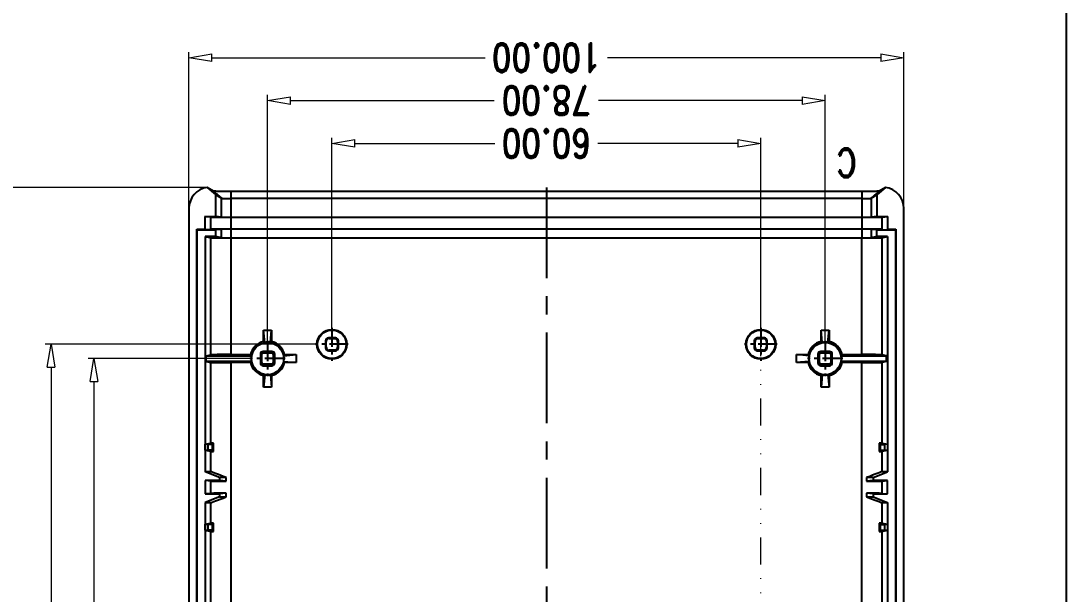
# Model space of a CAD drawing. Header units: millimetres. Extents: x 780 to 1231, y 190 to 834.
# Drawn here: x 1084.4 to 1230.6, y 313.6 to 393.8 of the extents above; entities that cross this region are included whole.
import ezdxf
from ezdxf.enums import TextEntityAlignment as Align

# ---------------------------------------------------------------- set-up
doc = ezdxf.new("R2010")
doc.units = ezdxf.units.MM
doc.linetypes.add('CENTER', pattern=[50.8, 31.75, -6.35, 6.35, -6.35])
doc.linetypes.add('DIVIDE', pattern=[31.75, 12.7, -6.35, 0, -6.35, 0, -6.35])
doc.layers.add('dim', color=3, linetype='Continuous', lineweight=9)
doc.layers.add('hatch', color=56, linetype='Continuous', lineweight=9)
doc.styles.add('LongTou', font='romand.shx', dxfattribs={"width": 0.8, "bigfont": 'whgdtxt.shx'})
doc.dimstyles.new('YanXiu', dxfattribs={"dimtxt": 2.5, "dimasz": 2.2, "dimexe": 1, "dimexo": 0, "dimgap": 0.66, "dimtad": 0, "dimzin": 1, "dimdsep": 46, "dimtxsty": 'LongTou', "dimblk": 'CLOSEDBLANK', "dimcen": 0, "dimclrd": 256, "dimclre": 131, "dimclrt": 42, "dimazin": 0, "dimtfac": 1, "dimtofl": 0, "dimtmove": 0, "dimatfit": 3, "dimldrblk": 'CLOSEDBLANK', "dimfxl": 1, "dimlwd": 5, "dimlwe": 5, "dimarcsym": 0})

# ---------------------------------------------------------------- blocks, each defined once
blk = doc.blocks.new('_ClosedBlank')
at = {"color": 0, "linetype": 'ByBlock', "lineweight": -2}
for p, q in [((-1, 0.167), (0, 0)), ((-1, 0.167), (-1, -0.167)), ((0, 0), (-1, -0.167))]:
    blk.add_line(p, q, dxfattribs=at)
blk = doc.blocks.new('*D345')
at = {"layer": 'Defpoints', "color": 0}
for p in [(-307.93, -238.2), (-207.93, -238.2), (-207.93, -259.31)]:
    blk.add_point(p, dxfattribs=at)
at = {"layer": 'dim', "color": 131, "lineweight": 5}
for p, q in [((-307.93, -238.2), (-307.93, -260.11)), ((-207.93, -238.2), (-207.93, -260.11))]:
    blk.add_line(p, q, dxfattribs=at)
at = {"layer": 'dim', "lineweight": 5}
for p, q in [((-304.73, -259.31), (-266.5, -259.31)), ((-211.13, -259.31), (-249.36, -259.31))]:
    blk.add_line(p, q, dxfattribs=at)
at = {"layer": 'dim', "lineweight": 5, "xscale": 3.2, "yscale": 3.2, "zscale": 3.2, "rotation": 180}
blk.add_blockref('_ClosedBlank', (-307.93, -259.31), dxfattribs=at)
at = {"layer": 'dim', "lineweight": 5, "xscale": 3.2, "yscale": 3.2, "zscale": 3.2}
blk.add_blockref('_ClosedBlank', (-207.93, -259.31), dxfattribs=at)
at = {"layer": 'dim', "color": 42, "insert": (-257.93, -259.31), "char_height": 4, "attachment_point": 5, "style": 'LongTou'}
blk.add_mtext('100.00', dxfattribs=at)
blk = doc.blocks.new('*D344')
at = {"layer": 'Defpoints', "color": 0}
for p in [(-296.93, -219.68), (-218.93, -219.68), (-218.93, -253.31)]:
    blk.add_point(p, dxfattribs=at)
at = {"layer": 'dim', "color": 131, "lineweight": 5}
for p, q in [((-296.93, -219.68), (-296.93, -254.11)), ((-218.93, -219.68), (-218.93, -254.11))]:
    blk.add_line(p, q, dxfattribs=at)
at = {"layer": 'dim', "lineweight": 5}
for p, q in [((-293.73, -253.31), (-265.21, -253.31)), ((-222.13, -253.31), (-250.65, -253.31))]:
    blk.add_line(p, q, dxfattribs=at)
at = {"layer": 'dim', "lineweight": 5, "xscale": 3.2, "yscale": 3.2, "zscale": 3.2, "rotation": 180}
blk.add_blockref('_ClosedBlank', (-296.93, -253.31), dxfattribs=at)
at = {"layer": 'dim', "lineweight": 5, "xscale": 3.2, "yscale": 3.2, "zscale": 3.2}
blk.add_blockref('_ClosedBlank', (-218.93, -253.31), dxfattribs=at)
at = {"layer": 'dim', "color": 42, "insert": (-257.93, -253.31), "char_height": 4, "attachment_point": 5, "style": 'LongTou'}
blk.add_mtext('78.00', dxfattribs=at)
blk = doc.blocks.new('*D343')
at = {"layer": 'Defpoints', "color": 0}
for p in [(-287.93, -221.5), (-227.93, -221.5), (-227.93, -247.31)]:
    blk.add_point(p, dxfattribs=at)
at = {"layer": 'dim', "color": 131, "lineweight": 5}
for p, q in [((-287.93, -221.5), (-287.93, -248.11)), ((-227.93, -221.5), (-227.93, -248.11))]:
    blk.add_line(p, q, dxfattribs=at)
at = {"layer": 'dim', "lineweight": 5}
for p, q in [((-284.73, -247.31), (-265.13, -247.31)), ((-231.13, -247.31), (-250.73, -247.31))]:
    blk.add_line(p, q, dxfattribs=at)
at = {"layer": 'dim', "lineweight": 5, "xscale": 3.2, "yscale": 3.2, "zscale": 3.2, "rotation": 180}
blk.add_blockref('_ClosedBlank', (-287.93, -247.31), dxfattribs=at)
at = {"layer": 'dim', "lineweight": 5, "xscale": 3.2, "yscale": 3.2, "zscale": 3.2}
blk.add_blockref('_ClosedBlank', (-227.93, -247.31), dxfattribs=at)
at = {"layer": 'dim', "color": 42, "insert": (-257.93, -247.31), "char_height": 4, "attachment_point": 5, "style": 'LongTou'}
blk.add_mtext('60.00', dxfattribs=at)
blk = doc.blocks.new('*D342')
at = {"layer": 'Defpoints', "color": 0}
for p in [(-210.48, -77.24), (-182.63, -77.24), (-210.48, -241.17)]:
    blk.add_point(p, dxfattribs=at)
at = {"layer": 'dim', "color": 131, "lineweight": 5}
for p, q in [((-210.48, -77.24), (-181.83, -77.24)), ((-210.48, -241.17), (-181.83, -241.17))]:
    blk.add_line(p, q, dxfattribs=at)
at = {"layer": 'dim', "lineweight": 5}
for p, q in [((-182.63, -80.44), (-182.63, -150.63)), ((-182.63, -237.97), (-182.63, -167.77))]:
    blk.add_line(p, q, dxfattribs=at)
at = {"layer": 'dim', "lineweight": 5, "xscale": 3.2, "yscale": 3.2, "zscale": 3.2}
for p, rotation in [((-182.63, -77.24), 90), ((-182.63, -241.17), 270)]:
    blk.add_blockref('_ClosedBlank', p, dxfattribs=dict(at, rotation=rotation))
at = {"layer": 'dim', "color": 42, "insert": (-182.63, -159.2), "char_height": 4, "attachment_point": 5, "rotation": 90, "style": 'LongTou'}
blk.add_mtext('163.93', dxfattribs=at)
blk = doc.blocks.new('*D341')
at = {"layer": 'Defpoints', "color": 0}
for p in [(-225.63, -99.2), (-188.63, -99.2), (-225.63, -219.2)]:
    blk.add_point(p, dxfattribs=at)
at = {"layer": 'dim', "color": 131, "lineweight": 5}
for p, q in [((-225.63, -99.2), (-187.83, -99.2)), ((-225.63, -219.2), (-187.83, -219.2))]:
    blk.add_line(p, q, dxfattribs=at)
at = {"layer": 'dim', "lineweight": 5}
for p, q in [((-188.63, -102.4), (-188.63, -150.63)), ((-188.63, -216), (-188.63, -167.77))]:
    blk.add_line(p, q, dxfattribs=at)
at = {"layer": 'dim', "lineweight": 5, "xscale": 3.2, "yscale": 3.2, "zscale": 3.2}
for p, rotation in [((-188.63, -99.2), 90), ((-188.63, -219.2), 270)]:
    blk.add_blockref('_ClosedBlank', p, dxfattribs=dict(at, rotation=rotation))
at = {"layer": 'dim', "color": 42, "insert": (-188.63, -159.2), "char_height": 4, "attachment_point": 5, "rotation": 90, "style": 'LongTou'}
blk.add_mtext('120.00', dxfattribs=at)
blk = doc.blocks.new('*D340')
at = {"layer": 'Defpoints', "color": 0}
for p in [(-216.45, -101.2), (-194.63, -101.2), (-216.45, -217.2)]:
    blk.add_point(p, dxfattribs=at)
at = {"layer": 'dim', "color": 131, "lineweight": 5}
for p, q in [((-216.45, -101.2), (-193.83, -101.2)), ((-216.45, -217.2), (-193.83, -217.2))]:
    blk.add_line(p, q, dxfattribs=at)
at = {"layer": 'dim', "lineweight": 5}
for p, q in [((-194.63, -104.4), (-194.63, -150.63)), ((-194.63, -214), (-194.63, -167.77))]:
    blk.add_line(p, q, dxfattribs=at)
at = {"layer": 'dim', "lineweight": 5, "xscale": 3.2, "yscale": 3.2, "zscale": 3.2}
for p, rotation in [((-194.63, -101.2), 90), ((-194.63, -217.2), 270)]:
    blk.add_blockref('_ClosedBlank', p, dxfattribs=dict(at, rotation=rotation))
at = {"layer": 'dim', "color": 42, "insert": (-194.63, -159.2), "char_height": 4, "attachment_point": 5, "rotation": 90, "style": 'LongTou'}
blk.add_mtext('116.00', dxfattribs=at)
blk = doc.blocks.new('*u464')
at = {"color": 1, "linetype": 'CENTER', "ltscale": 0.4}
blk.add_line((-152.453, 141.354), (-152.453, 305.286), dxfattribs=at)
at = {"color": 7}
for p, q in [((-202.453, 302.323), (-202.453, 144.318)), ((-102.453, 144.318), (-102.453, 302.323)), ((-201.351, 147.22), (-201.351, 299.42)), ((-201.29, 147.284), (-201.29, 299.356)), ((-103.615, 299.356), (-103.615, 147.284)), ((-103.555, 299.42), (-103.555, 147.22)), ((-196.575, 280.761), (-196.575, 165.88)), ((-108.331, 165.88), (-108.331, 280.761)), ((-200.2, 185.47), (-200.2, 221.17)), ((-104.705, 185.47), (-104.705, 221.17)), ((-199.372, 189.497), (-199.372, 217.144)), ((-105.533, 217.144), (-105.533, 189.497)), ((-199.372, 189.497), (-200.2, 189.331)), ((-200.174, 189.325), (-200.2, 189.331)), ((-200.174, 188.516), (-200.174, 189.325)), ((-199.76, 189.321), (-200.174, 189.325)), ((-199.76, 188.519), (-199.76, 189.321)), ((-199.199, 189.321), (-199.76, 189.321)), ((-199.013, 189.508), (-199.199, 189.321)), ((-199.199, 189.321), (-199.199, 188.519)), ((-199.013, 188.333), (-199.013, 189.508)), ((-105.893, 189.508), (-105.706, 189.321)), ((-105.893, 189.508), (-105.893, 188.333)), ((-105.706, 189.321), (-105.145, 189.321)), ((-105.706, 188.519), (-105.706, 189.321)), ((-104.705, 189.331), (-105.533, 189.497)), ((-104.731, 189.325), (-105.145, 189.321)), ((-105.145, 189.321), (-105.145, 188.519)), ((-104.731, 189.325), (-104.705, 189.331)), ((-104.731, 189.325), (-104.731, 188.516)), ((-200.174, 188.516), (-200.2, 188.509)), ((-199.372, 188.344), (-200.2, 188.509)), ((-200.174, 188.516), (-199.76, 188.519)), ((-199.199, 188.519), (-199.76, 188.519)), ((-199.372, 185.47), (-199.372, 188.344)), ((-199.013, 188.333), (-199.199, 188.519)), ((-105.893, 188.333), (-105.706, 188.519)), ((-105.706, 188.519), (-105.145, 188.519)), ((-104.705, 188.509), (-105.533, 188.344)), ((-105.533, 188.344), (-105.533, 185.47)), ((-105.145, 188.519), (-104.731, 188.516)), ((-104.731, 188.516), (-104.705, 188.509)), ((-198.198, 184.67), (-200.2, 185.47)), ((-199.372, 185.47), (-200.2, 185.47)), ((-198.198, 184.246), (-198.198, 184.67)), ((-197.257, 184.67), (-198.198, 184.67)), ((-197.257, 184.171), (-197.257, 184.67)), ((-106.707, 184.67), (-107.648, 184.67)), ((-107.648, 184.67), (-107.648, 184.171)), ((-106.707, 184.67), (-104.705, 185.47)), ((-106.707, 184.246), (-106.707, 184.67)), ((-104.705, 185.47), (-105.533, 185.47)), ((-200.2, 184.246), (-200.2, 182.395)), ((-198.198, 184.246), (-200.2, 184.246)), ((-199.372, 184.18), (-200.2, 184.246)), ((-199.372, 182.461), (-199.372, 184.18)), ((-198.198, 184.246), (-197.257, 184.171)), ((-107.648, 184.171), (-106.707, 184.246)), ((-104.705, 184.246), (-106.707, 184.246)), ((-105.533, 184.18), (-104.705, 184.246)), ((-105.533, 184.18), (-105.533, 182.461)), ((-104.705, 182.395), (-104.705, 184.246)), ((-199.372, 182.461), (-200.2, 182.395)), ((-200.2, 182.395), (-198.198, 182.395)), ((-198.198, 181.97), (-200.2, 181.17)), ((-198.198, 182.395), (-197.257, 182.47)), ((-198.198, 181.97), (-198.198, 182.395)), ((-198.198, 181.97), (-197.257, 181.97)), ((-197.257, 181.97), (-197.257, 182.47)), ((-107.648, 182.47), (-106.707, 182.395)), ((-107.648, 182.47), (-107.648, 181.97)), ((-107.648, 181.97), (-106.707, 181.97)), ((-106.707, 182.395), (-104.705, 182.395)), ((-106.707, 181.97), (-106.707, 182.395)), ((-106.707, 181.97), (-104.705, 181.17)), ((-105.533, 182.461), (-104.705, 182.395)), ((-200.2, 148.231), (-200.2, 181.17)), ((-200.2, 181.17), (-199.372, 181.17)), ((-199.372, 178.297), (-199.372, 181.17)), ((-105.533, 181.17), (-104.705, 181.17)), ((-105.533, 181.17), (-105.533, 178.297)), ((-104.705, 148.231), (-104.705, 181.17)), ((-199.372, 178.297), (-200.2, 178.131)), ((-200.174, 178.125), (-200.2, 178.131)), ((-200.174, 177.316), (-200.2, 177.309)), ((-199.372, 177.144), (-200.2, 177.309)), ((-200.174, 177.316), (-200.174, 178.125)), ((-199.76, 178.121), (-200.174, 178.125)), ((-200.174, 177.316), (-199.76, 177.319)), ((-199.76, 177.319), (-199.76, 178.121)), ((-199.199, 178.121), (-199.76, 178.121)), ((-199.199, 177.319), (-199.76, 177.319)), ((-199.372, 165.857), (-199.372, 177.144)), ((-199.013, 178.308), (-199.199, 178.121)), ((-199.199, 178.121), (-199.199, 177.319)), ((-199.013, 177.133), (-199.199, 177.319)), ((-199.013, 177.133), (-199.013, 178.308)), ((-105.893, 178.308), (-105.706, 178.121)), ((-105.893, 178.308), (-105.893, 177.133)), ((-105.893, 177.133), (-105.706, 177.319)), ((-105.706, 178.121), (-105.145, 178.121)), ((-105.706, 177.319), (-105.706, 178.121)), ((-105.706, 177.319), (-105.145, 177.319)), ((-104.705, 178.131), (-105.533, 178.297)), ((-104.705, 177.309), (-105.533, 177.144)), ((-105.533, 177.144), (-105.533, 165.857)), ((-104.731, 178.125), (-105.145, 178.121)), ((-105.145, 178.121), (-105.145, 177.319)), ((-105.145, 177.319), (-104.731, 177.316)), ((-104.731, 178.125), (-104.705, 178.131)), ((-104.731, 178.125), (-104.731, 177.316)), ((-104.731, 177.316), (-104.705, 177.309)), ((-192.012, 169.32), (-190.893, 169.32)), ((-191.854, 167.58), (-192.012, 169.32)), ((-192.012, 167.709), (-192.012, 169.32)), ((-191.051, 167.581), (-190.893, 169.32)), ((-190.893, 169.32), (-190.893, 167.709)), ((-114.012, 169.32), (-112.893, 169.32)), ((-113.854, 167.58), (-114.012, 169.32)), ((-114.012, 167.709), (-114.012, 169.32)), ((-113.051, 167.581), (-112.893, 169.32)), ((-112.893, 169.32), (-112.893, 167.709)), ((-191.053, 167.579), (-191.053, 167.581)), ((-113.053, 167.579), (-113.053, 167.581)), ((-200.054, 165.72), (-199.372, 165.857)), ((-200.054, 165.72), (-193.711, 165.72)), ((-200.054, 165.72), (-200.054, 164.92)), ((-196.575, 165.88), (-193.841, 165.88)), ((-192.245, 165.92), (-192.453, 165.92)), ((-192.453, 165.92), (-192.453, 164.72)), ((-192.245, 164.72), (-192.245, 165.92)), ((-190.853, 166.32), (-192.053, 166.32)), ((-192.053, 166.32), (-192.053, 166.113)), ((-192.053, 166.113), (-190.853, 166.113)), ((-190.853, 166.113), (-190.853, 166.32)), ((-190.453, 165.92), (-190.66, 165.92)), ((-190.66, 165.92), (-190.66, 164.72)), ((-190.453, 164.72), (-190.453, 165.92)), ((-189.192, 165.721), (-187.453, 165.88)), ((-189.064, 165.88), (-187.453, 165.88)), ((-187.453, 165.88), (-187.453, 164.761)), ((-117.453, 165.88), (-115.841, 165.88)), ((-115.713, 165.722), (-117.453, 165.88)), ((-117.453, 164.761), (-117.453, 165.88)), ((-115.711, 165.72), (-115.713, 165.72)), ((-114.245, 165.92), (-114.453, 165.92)), ((-114.453, 165.92), (-114.453, 164.72)), ((-114.245, 164.72), (-114.245, 165.92)), ((-112.853, 166.32), (-114.053, 166.32)), ((-114.053, 166.32), (-114.053, 166.113)), ((-114.053, 166.113), (-112.853, 166.113)), ((-112.853, 166.113), (-112.853, 166.32)), ((-112.453, 165.92), (-112.66, 165.92)), ((-112.66, 165.92), (-112.66, 164.72)), ((-112.453, 164.72), (-112.453, 165.92)), ((-111.194, 165.72), (-104.851, 165.72)), ((-111.064, 165.88), (-108.331, 165.88)), ((-104.851, 165.72), (-105.533, 165.857)), ((-104.851, 165.72), (-104.851, 164.92)), ((-200.054, 164.92), (-199.372, 164.784)), ((-193.711, 164.92), (-200.054, 164.92)), ((-199.372, 148.397), (-199.372, 164.784)), ((-193.841, 164.761), (-196.575, 164.761)), ((-196.575, 164.761), (-196.575, 148.42)), ((-192.453, 164.72), (-192.245, 164.72)), ((-190.853, 164.528), (-192.053, 164.528)), ((-192.053, 164.528), (-192.053, 164.32)), ((-192.053, 164.32), (-190.853, 164.32)), ((-190.853, 164.32), (-190.853, 164.528)), ((-190.66, 164.72), (-190.453, 164.72)), ((-189.194, 164.92), (-189.192, 164.92)), ((-189.192, 164.918), (-187.453, 164.761)), ((-187.453, 164.761), (-189.064, 164.761)), ((-183.353, 163.82), (-183.257, 163.724)), ((-183.353, 163.82), (-183.353, 162.82)), ((-182.857, 164.124), (-182.953, 164.22)), ((-181.953, 164.22), (-182.953, 164.22)), ((-182.857, 164.124), (-182.049, 164.124)), ((-181.953, 164.22), (-182.049, 164.124)), ((-181.649, 163.724), (-181.553, 163.82)), ((-181.553, 162.82), (-181.553, 163.82)), ((-123.353, 163.82), (-123.257, 163.724)), ((-123.353, 163.82), (-123.353, 162.82)), ((-121.953, 164.22), (-122.953, 164.22)), ((-122.857, 164.124), (-122.953, 164.22)), ((-122.857, 164.124), (-122.049, 164.124)), ((-121.953, 164.22), (-122.049, 164.124)), ((-121.649, 163.724), (-121.553, 163.82)), ((-121.553, 162.82), (-121.553, 163.82)), ((-115.713, 164.919), (-117.453, 164.761)), ((-115.841, 164.761), (-117.453, 164.761)), ((-114.453, 164.72), (-114.245, 164.72)), ((-112.853, 164.528), (-114.053, 164.528)), ((-114.053, 164.528), (-114.053, 164.32)), ((-114.053, 164.32), (-112.853, 164.32)), ((-112.853, 164.32), (-112.853, 164.528)), ((-112.66, 164.72), (-112.453, 164.72)), ((-104.851, 164.92), (-111.194, 164.92)), ((-108.331, 164.761), (-111.064, 164.761)), ((-108.331, 148.42), (-108.331, 164.761)), ((-104.851, 164.92), (-105.533, 164.784)), ((-105.533, 164.784), (-105.533, 148.397)), ((-191.855, 163.06), (-192.012, 161.32)), ((-192.012, 161.32), (-192.012, 162.932)), ((-191.853, 163.062), (-191.853, 163.06)), ((-191.051, 163.06), (-190.893, 161.32)), ((-190.893, 162.932), (-190.893, 161.32)), ((-183.257, 162.916), (-183.353, 162.82)), ((-183.257, 162.916), (-183.257, 163.724)), ((-182.953, 162.42), (-182.857, 162.516)), ((-182.953, 162.42), (-181.953, 162.42)), ((-182.049, 162.516), (-182.857, 162.516)), ((-182.049, 162.516), (-181.953, 162.42)), ((-181.649, 163.724), (-181.649, 162.916)), ((-181.553, 162.82), (-181.649, 162.916)), ((-123.257, 162.916), (-123.353, 162.82)), ((-123.257, 162.916), (-123.257, 163.724)), ((-122.953, 162.42), (-122.857, 162.516)), ((-122.953, 162.42), (-121.953, 162.42)), ((-122.049, 162.516), (-122.857, 162.516)), ((-122.049, 162.516), (-121.953, 162.42)), ((-121.649, 163.724), (-121.649, 162.916)), ((-121.553, 162.82), (-121.649, 162.916)), ((-113.855, 163.06), (-114.012, 161.32)), ((-114.012, 161.32), (-114.012, 162.932)), ((-113.853, 163.062), (-113.853, 163.06)), ((-113.051, 163.06), (-112.893, 161.32)), ((-112.893, 162.932), (-112.893, 161.32)), ((-190.893, 161.32), (-192.012, 161.32)), ((-112.893, 161.32), (-114.012, 161.32)), ((-199.372, 148.397), (-200.2, 148.231)), ((-200.2, 148.231), (-198.702, 148.231)), ((-198.702, 148.231), (-197.877, 148.396)), ((-198.702, 148.231), (-198.702, 147.292)), ((-197.877, 147.23), (-197.877, 148.396)), ((-108.327, 148.407), (-196.578, 148.407)), ((-196.576, 141.931), (-196.578, 148.407)), ((-108.331, 148.42), (-196.575, 148.42)), ((-108.329, 141.931), (-108.327, 148.407)), ((-107.028, 148.396), (-106.203, 148.231)), ((-107.028, 148.396), (-107.028, 147.23)), ((-106.203, 148.231), (-104.705, 148.231)), ((-106.203, 148.231), (-106.203, 147.296)), ((-104.705, 148.231), (-105.533, 148.397)), ((-201.29, 147.28), (-201.351, 147.22)), ((-200.253, 147.22), (-201.351, 147.22)), ((-198.702, 147.292), (-201.29, 147.284)), ((-200.202, 147.281), (-200.253, 147.22)), ((-200.253, 147.22), (-200.253, 145.441)), ((-199.374, 147.23), (-200.202, 147.296)), ((-199.374, 145.511), (-199.374, 147.23)), ((-198.702, 147.296), (-197.877, 147.23)), ((-196.577, 147.22), (-108.329, 147.22)), ((-107.028, 147.23), (-106.203, 147.296)), ((-103.615, 147.284), (-106.203, 147.292)), ((-105.531, 147.23), (-104.703, 147.288)), ((-105.531, 147.23), (-105.531, 145.511)), ((-103.555, 147.22), (-104.653, 147.22)), ((-104.653, 145.441), (-104.653, 147.22)), ((-103.615, 147.28), (-103.555, 147.22)), ((-199.374, 145.511), (-200.253, 145.441)), ((-198.753, 145.441), (-200.253, 145.441)), ((-198.753, 145.441), (-197.877, 145.511)), ((-198.753, 145.441), (-198.753, 142.345)), ((-197.877, 142.87), (-197.877, 145.511)), ((-108.327, 145.515), (-196.578, 145.515)), ((-107.028, 145.511), (-106.153, 145.441)), ((-107.028, 145.511), (-107.028, 142.87)), ((-104.653, 145.441), (-106.153, 145.441)), ((-106.153, 142.345), (-106.153, 145.441)), ((-105.531, 145.511), (-104.653, 145.441)), ((-199.905, 141.354), (-198.753, 142.345)), ((-199.905, 141.354), (-199.026, 141.882)), ((-199.023, 141.883), (-197.877, 142.87)), ((-197.877, 142.87), (-198.753, 142.345)), ((-197.875, 142.871), (-197.877, 142.87)), ((-196.576, 142.92), (-108.329, 142.92)), ((-196.576, 141.931), (-108.329, 141.931)), ((-107.029, 142.871), (-107.03, 142.871)), ((-107.029, 142.871), (-105.879, 141.882)), ((-107.028, 142.87), (-107.029, 142.87)), ((-106.153, 142.345), (-107.028, 142.87)), ((-105, 141.354), (-106.153, 142.345)), ((-105.879, 141.882), (-105, 141.354))]:
    blk.add_line(p, q, dxfattribs=at)
at = {"color": 1, "linetype": 'CENTER', "ltscale": 0.09}
for p, q in [((-191.453, 162.845), (-191.453, 167.795)), ((-113.453, 162.845), (-113.453, 167.795)), ((-193.928, 165.32), (-188.978, 165.32)), ((-115.928, 165.32), (-110.978, 165.32))]:
    blk.add_line(p, q, dxfattribs=at)
at = {"color": 1, "linetype": 'CENTER', "ltscale": 0.083491}
for p, q in [((-182.453, 161.024), (-182.453, 165.616)), ((-122.453, 161.024), (-122.453, 165.616)), ((-184.749, 163.32), (-180.157, 163.32)), ((-124.749, 163.32), (-120.157, 163.32))]:
    blk.add_line(p, q, dxfattribs=at)
at = {"color": 7}
for points in [[(-199.026, 141.882), (-199.026, 141.882), (-199.025, 141.882), (-199.023, 141.883)], [(-105.882, 141.883), (-105.881, 141.882), (-105.88, 141.882), (-105.879, 141.882)]]:
    blk.add_lwpolyline(points, dxfattribs=at)
for centre, radius in [((-191.453, 165.32), 2.25), ((-113.453, 165.32), 2.25), ((-182.453, 163.32), 2.087), ((-182.453, 163.32), 2), ((-122.453, 163.32), 2.087), ((-122.453, 163.32), 2)]:
    blk.add_circle(centre, radius, dxfattribs=at)
for centre, radius, start, end in [((-191.453, 165.32), 2.453, 103.18753, 166.81247), ((-196.79, 161.679), 7.694, 50.095, 51.60919), ((-191.453, 165.32), 2.294, 79.95651, 100.04349), ((-191.453, 165.32), 2.453, 13.18753, 76.81247), ((-113.453, 165.32), 2.453, 103.18753, 166.81247), ((-118.79, 161.679), 7.694, 50.095, 51.60919), ((-113.453, 165.32), 2.294, 79.95651, 100.04349), ((-113.453, 165.32), 2.453, 13.18753, 76.81247), ((-187.646, 170.796), 7.908, 218.43174, 219.92439), ((-191.453, 165.32), 2.294, 169.95651, 190.04349), ((-192.053, 165.92), 0.4, 90, 180), ((-192.053, 165.92), 0.192, 90, 180), ((-190.853, 165.92), 0.4, 0, 90), ((-190.853, 165.92), 0.192, 0, 90), ((-191.453, 165.32), 2.294, 349.95651, 10.04349), ((-195.094, 170.658), 7.694, 320.095, 321.60918), ((-113.453, 165.32), 2.294, 169.95651, 190.04349), ((-114.053, 165.92), 0.4, 90, 180), ((-114.053, 165.92), 0.192, 90, 180), ((-112.853, 165.92), 0.4, 0, 90), ((-112.853, 165.92), 0.192, 0, 90), ((-117.143, 170.701), 7.759, 320.06125, 321.58264), ((-113.453, 165.32), 2.294, 349.95651, 10.04349), ((-187.762, 159.939), 7.759, 140.06125, 141.58264), ((-191.453, 165.32), 2.453, 193.18753, 256.81247), ((-192.053, 164.72), 0.4, 180, 270), ((-192.053, 164.72), 0.192, 180, 270), ((-191.453, 165.32), 2.453, 283.18753, 346.81247), ((-190.853, 164.72), 0.4, 270, 0), ((-190.853, 164.72), 0.192, 270, 0), ((-109.811, 159.983), 7.694, 140.09501, 141.60919), ((-113.453, 165.32), 2.453, 193.18753, 256.81247), ((-114.053, 164.72), 0.4, 180, 270), ((-114.053, 164.72), 0.192, 180, 270), ((-113.453, 165.32), 2.453, 283.18753, 346.81247), ((-112.853, 164.72), 0.4, 270, 0), ((-112.853, 164.72), 0.192, 270, 0), ((-117.259, 159.845), 7.908, 38.43174, 39.92439), ((-191.453, 165.32), 2.294, 259.95651, 280.04349), ((-186.115, 168.962), 7.694, 230.095, 231.60919), ((-113.453, 165.32), 2.294, 259.95651, 280.04349), ((-108.115, 168.962), 7.694, 230.095, 231.60919), ((-199.455, 144.318), 2.997, 180.0048, 261.36121), ((-105.45, 144.318), 2.997, 278.63674, 359.99557)]:
    blk.add_arc(centre, radius, start, end, dxfattribs=at)
for centre, major_axis, ratio, start_param, end_param in [((-196.575, 189.496), (2.8, 0), 0.0087269, 2.6275189, 3.0979594), ((-108.331, 189.496), (2.8, 0), 0.0087269, 0.0436332, 0.5140737), ((-196.575, 188.345), (2.8, 0), 0.0087269, -3.0979594, -2.6275189), ((-108.331, 188.345), (2.8, 0), 0.0087269, -0.5140737, -0.0436332), ((-196.575, 184.35), (2.8, -1.119), 0.0150446, 1.8229284, 3.103973), ((-108.331, 184.35), (2.8, 1.119), 0.0150446, 0.0376196, 1.3186642), ((-196.575, 184.18), (2.8, 0), 0.0034907, -3.0979594, -1.8169148), ((-108.331, 184.18), (2.8, 0), 0.0034907, -1.3246779, -0.0436332), ((-196.575, 182.46), (2.8, 0), 0.0034907, 1.8169148, 3.0979594), ((-196.575, 182.29), (2.8, 1.119), 0.0150446, -3.103973, -1.8229284), ((-108.331, 182.46), (2.8, 0), 0.0034907, 0.0436332, 1.3246779), ((-108.331, 182.29), (2.8, -1.119), 0.0150446, -1.3186642, -0.0376196), ((-196.575, 178.296), (2.8, 0), 0.0087269, 2.6275189, 3.0979594), ((-196.575, 177.145), (2.8, 0), 0.0087269, -3.0979594, -2.6275189), ((-108.331, 178.296), (2.8, 0), 0.0087269, 0.0436332, 0.5140737), ((-108.331, 177.145), (2.8, 0), 0.0087269, -0.5140737, -0.0436332), ((-196.575, 165.855), (2.8, 0), 0.0087269, 1.5707963, 3.0979594), ((-108.331, 165.855), (2.8, 0), 0.0087269, 0.0436332, 1.5707963), ((-196.575, 164.785), (2.8, 0), 0.0087269, -3.0979594, -1.5707963), ((-182.953, 163.82), (-0.283, 0.283), 0.9996955, -0.7852459, 0.7852459), ((-182.857, 163.724), (-0.283, 0.283), 0.9996955, -0.7852459, 0.7852459), ((-182.049, 163.724), (0.283, 0.283), 0.9996955, -0.7852459, 0.7852459), ((-181.953, 163.82), (-0.283, -0.283), 0.9996955, 2.3563468, 3.9268385), ((-122.953, 163.82), (0.283, -0.283), 0.9996955, 2.3563468, 3.9268385), ((-122.857, 163.724), (0.283, -0.283), 0.9996955, 2.3563468, 3.9268385), ((-122.049, 163.724), (0.283, 0.283), 0.9996955, -0.7852459, 0.7852459), ((-121.953, 163.82), (0.283, 0.283), 0.9996955, -0.7852459, 0.7852459), ((-108.331, 164.785), (2.8, 0), 0.0087269, -1.5707963, -0.0436332), ((-182.953, 162.82), (0.283, 0.283), 0.9996955, 2.3563468, 3.9268385), ((-182.857, 162.916), (0.283, 0.283), 0.9996955, 2.3563468, 3.9268385), ((-182.049, 162.916), (0.283, -0.283), 0.9996955, -0.7852459, 0.7852459), ((-181.953, 162.82), (-0.283, 0.283), 0.9996955, 2.3563468, 3.9268385), ((-122.953, 162.82), (0.283, 0.283), 0.9996955, 2.3563468, 3.9268385), ((-122.857, 162.916), (0.283, 0.283), 0.9996955, 2.3563468, 3.9268385), ((-122.049, 162.916), (0.283, -0.283), 0.9996955, -0.7852459, 0.7852459), ((-121.953, 162.82), (-0.283, 0.283), 0.9996955, 2.3563468, 3.9268385), ((-196.575, 148.396), (2.8, 0), 0.0087269, 1.5707963, 3.0979594), ((-196.578, 148.396), (1.3, 0), 0.0087269, 1.5707963, 3.0979594), ((-108.331, 148.396), (2.8, 0), 0.0087269, 0.0436332, 1.5707963), ((-108.327, 148.396), (1.3, 0), 0.0087269, 0.0436332, 1.5707963), ((-196.577, 147.23), (2.8, 0), 0.0034907, -3.0979594, -1.5707963), ((-196.578, 147.23), (1.3, 0), 0.0034907, -3.0979594, -1.5707963), ((-108.329, 147.23), (2.8, 0), 0.0034907, -1.5707963, -0.0436332), ((-108.327, 147.23), (1.3, 0), 0.0034907, -1.5707963, -0.0436332), ((-196.577, 145.51), (2.8, 0), 0.0034907, 1.5707963, 3.0979594), ((-196.578, 145.51), (1.3, 0), 0.0034907, 1.5707963, 3.0979594), ((-108.329, 145.51), (2.8, 0), 0.0034907, 0.0436332, 1.5707963), ((-108.327, 145.51), (1.3, 0), 0.0034907, 0.0436332, 1.5707963)]:
    blk.add_ellipse(centre, major_axis=major_axis, ratio=ratio, start_param=start_param, end_param=end_param, dxfattribs=at)
for points, start_tangent, end_tangent in [([(-191.051, 167.581), (-190.998, 167.624), (-190.945, 167.667), (-190.893, 167.709)], (0.7663041, 0.642478), (0.7836259, 0.621233)), ([(-113.051, 167.581), (-112.998, 167.624), (-112.945, 167.667), (-112.893, 167.709)], (0.7663041, 0.642478), (0.7836259, 0.621233)), ([(-115.713, 165.722), (-115.757, 165.775), (-115.799, 165.827), (-115.841, 165.88)], (-0.642478, 0.7663041), (-0.621233, 0.7836259)), ([(-189.192, 164.918), (-189.149, 164.865), (-189.106, 164.813), (-189.064, 164.761)], (0.642478, -0.7663041), (0.621233, -0.7836259)), ([(-191.855, 163.06), (-191.907, 163.016), (-191.96, 162.973), (-192.012, 162.932)], (-0.7663041, -0.642478), (-0.7836259, -0.621233)), ([(-113.855, 163.06), (-113.907, 163.016), (-113.96, 162.973), (-114.012, 162.932)], (-0.7663041, -0.642478), (-0.7836259, -0.621233)), ([(-104.703, 147.288), (-104.686, 147.266), (-104.669, 147.242), (-104.653, 147.22)], (0.6400788, -0.7683093), (0.6400788, -0.7683093)), ([(-199.023, 141.883), (-198.86, 141.898), (-198.493, 141.912), (-197.956, 141.922), (-197.297, 141.929), (-196.575, 141.931)], (0.9606419, 0.2777898), (0.9999999, -0.0005337)), ([(-196.578, 142.92), (-196.967, 142.918), (-197.32, 142.911), (-197.599, 142.9), (-197.792, 142.886), (-197.875, 142.871)], (-0.9999986, 0.0016634), (-0.847906, -0.5301467)), ([(-108.331, 141.931), (-107.608, 141.929), (-106.949, 141.922), (-106.413, 141.912), (-106.046, 141.898), (-105.882, 141.883)], (0.9999999, 0.000521), (0.960659, -0.2777306)), ([(-107.03, 142.871), (-107.115, 142.886), (-107.311, 142.9), (-107.591, 142.911), (-107.943, 142.918), (-108.327, 142.92)], (-0.8478661, 0.5302104), (-0.9999986, -0.0016554))]:
    blk.add_spline(points, degree=3, dxfattribs=dict(at, start_tangent=start_tangent, end_tangent=end_tangent))
at = {"layer": 'Defpoints'}
blk.add_lwpolyline([(-225.168, 321.999), (0, 321.999), (0, 0), (-225.168, 0)], close=True, dxfattribs=at)
at = {"layer": 'hatch', "color": 2, "linetype": 'DIVIDE', "ltscale": 0.3}
blk.add_line((-182.453, 223.32), (-182.453, 137.931), dxfattribs=at)
at = {"layer": 'hatch', "color": 2, "ltscale": 0.3}
blk.add_lwpolyline([(-182.453, 137.931, 0, 0, 0), (-186.453, 137.931, 1.2, 0, 0), (-190.453, 137.931, 0, 0, 0)], format="xyseb", dxfattribs=at)
at = {"layer": 'hatch', "color": 6, "style": 'LongTou', "width": 0.8}
blk.add_text('C', height=4, dxfattribs=at).set_placement((-194.453, 137.931), align=Align.MIDDLE)
at = {"layer": 'dim'}
for base, p1, p2, picture, middle in [((-77.154, 305.286), (-105, 141.354), (-105, 305.286), '*D342', (-77.154, 223.32)), ((-83.154, 283.32), (-120.157, 163.32), (-120.157, 283.32), '*D341', (-83.154, 223.32)), ((-89.154, 281.32), (-110.978, 165.32), (-110.978, 281.32), '*D340', (-89.154, 223.32))]:
    dim = blk.add_linear_dim(base=base, p1=p1, p2=p2, angle=90, dimstyle='YanXiu', override={"dimtxt": 4, "dimasz": 3.2, "dimexe": 0.7996, "dimgap": 0.7996}, dxfattribs=at)
    dim.commit()
    dim.dimension.update_dxf_attribs({"geometry": picture, "text_midpoint": middle, "insert": (105.477, 382.522)})
for base, p1, p2, picture, middle in [((-113.453, 129.216), (-191.453, 162.845), (-113.453, 162.845), '*D344', (-152.453, 129.216)), ((-122.453, 135.216), (-182.453, 161.024), (-122.453, 161.024), '*D343', (-152.453, 135.216)), ((-102.453, 123.216), (-202.453, 144.318), (-102.453, 144.318), '*D345', (-152.453, 123.216))]:
    dim = blk.add_linear_dim(base=base, p1=p1, p2=p2, dimstyle='YanXiu', override={"dimtxt": 4, "dimasz": 3.2, "dimexe": 0.7996, "dimgap": 0.7996}, dxfattribs=at)
    dim.commit()
    dim.dimension.update_dxf_attribs({"geometry": picture, "text_midpoint": middle, "insert": (105.477, 382.522)})

msp = doc.modelspace()

# ---------------------------------------------------------------- block references
at = {"rotation": 180}
msp.add_blockref('*u464', (1005.47, 511.89), dxfattribs=at)

doc.saveas('drawing.dxf')
